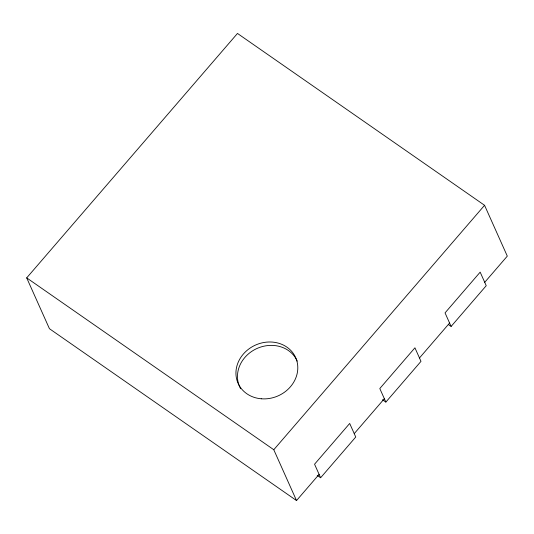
<?xml version="1.0" encoding="UTF-8"?>
<svg xmlns="http://www.w3.org/2000/svg" width="534" height="534" viewBox="0 0 534 534"><rect width="100%" height="100%" fill="white"/><g stroke="black" fill="none" stroke-linecap="round" stroke-linejoin="round"><path stroke-width="0.8" d="M319.105 474.366L296.524 500.558L49.435 328.697L26.7 277.88L237.476 33.442L484.565 205.303L507.3 256.12L484.718 282.312M296.524 500.558L273.788 449.735L484.565 205.303M354.236 433.628L384.346 398.711M419.477 357.967L449.588 323.05M320.62 477.756L355.751 437.019L349.69 423.462L314.559 464.206L320.62 477.756L317.223 475.394M385.862 402.095L420.992 361.358L414.931 347.808L379.801 388.545L385.862 402.095L382.464 399.739M451.103 326.441L486.234 285.703L480.173 272.146L445.042 312.884L451.103 326.441L448.386 324.552M26.7 277.88L273.788 449.735M240.634 388.719A31.519 27.801 -24.1 0 1 239.546 386.549M239.239 385.808A31.519 27.801 -24.1 0 1 257.628 348.195A31.519 27.801 -24.1 0 1 297.224 361.111M261.253 398.785A31.519 27.801 -24.1 0 0 296.023 358.468A31.519 27.801 -24.1 0 0 243.337 354.075A31.519 27.801 -24.1 0 0 261.253 398.785"/></g></svg>
